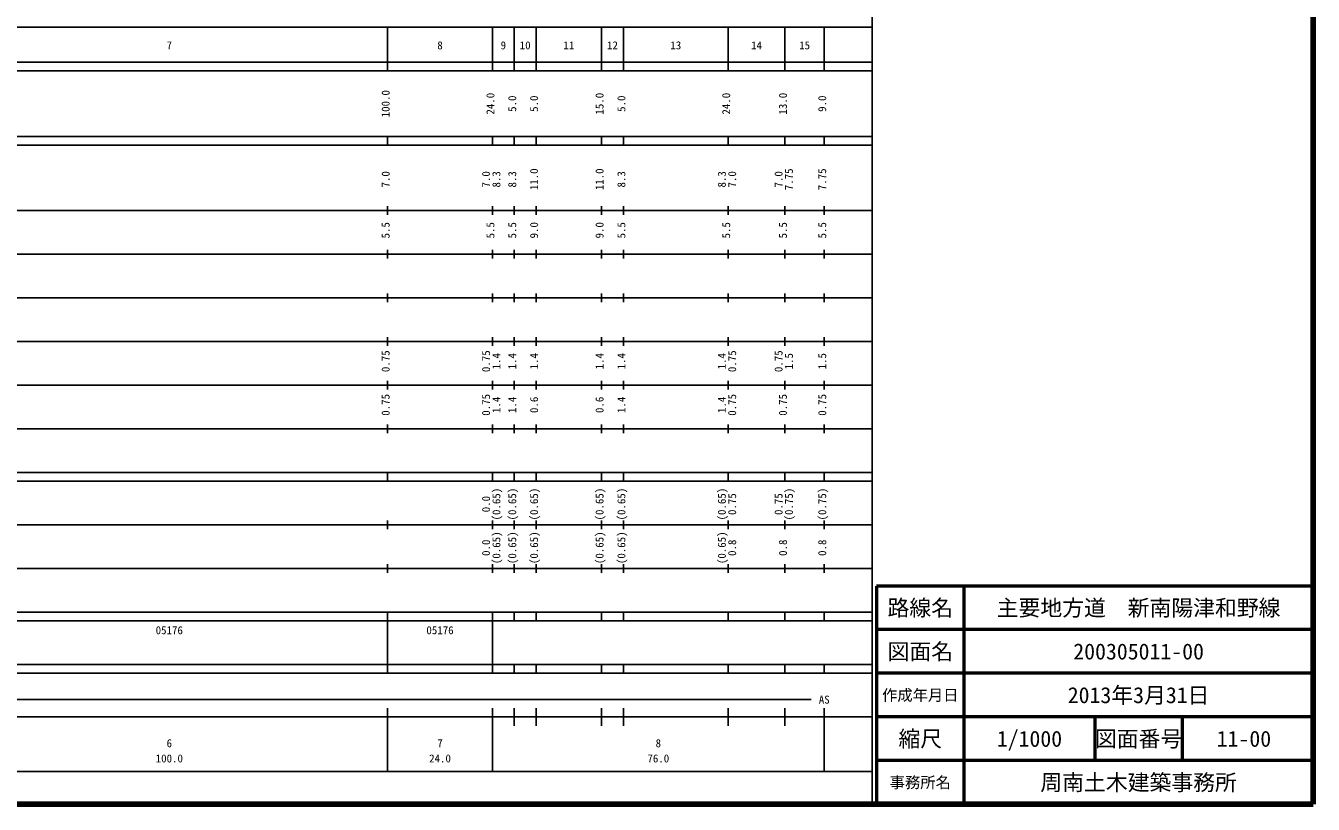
# Model space of a CAD drawing. Units: millimetres on the paper, enlarged 1000 times. Extents: x 40000 to 680000, y 20000 to 380000.
# Drawn here: x 385118 to 680000, y 20000 to 198357 of the extents above; entities that cross this region are included whole.
import ezdxf
from ezdxf.enums import TextEntityAlignment as Align

# ---------------------------------------------------------------- set-up
doc = ezdxf.new("R2010")
doc.units = ezdxf.units.MM
doc.header["$LTSCALE"] = 1000
for name, color, linetype, lineweight in [('M-TTL', 2, 'Continuous', 140), ('M-TTL-BAND', 7, 'Continuous', 25), ('M-TTL-FRAM', 2, 'Continuous', 50), ('M-TTL-LINE', 7, 'Continuous', 50)]:
    doc.layers.add(name, color=color, linetype=linetype, lineweight=lineweight)
doc.layers.add('M-TTL-TXT', color=7, linetype='Continuous')
doc.styles.add('ＭＳ ゴシック', font='')
doc.styles.get('ＭＳ ゴシック').set_extended_font_data('MS Gothic')

msp = doc.modelspace()

# ---------------------------------------------------------------- linework, layer by layer
at = {"layer": 'M-TTL'}
for p, q in [((680000, 20000), (680000, 380000)), ((40000, 20000), (680000, 20000))]:
    msp.add_line(p, q, dxfattribs=at)
at = {"layer": 'M-TTL-BAND'}
for p, q in [((579000, 20000), (579000, 370000)), ((68000, 198000), (579000, 198000)), ((468000, 188000), (468000, 198000)), ((492000, 188000), (492000, 198000)), ((497000, 188000), (497000, 198000)), ((502000, 188000), (502000, 198000)), ((517000, 188000), (517000, 198000)), ((522000, 188000), (522000, 198000)), ((546000, 188000), (546000, 198000)), ((559000, 188000), (559000, 198000)), ((568000, 188000), (568000, 198000)), ((40000, 190000), (579000, 190000)), ((40000, 188000), (579000, 188000)), ((40000, 173000), (579000, 173000)), ((468000, 171000), (468000, 173000)), ((492000, 171000), (492000, 173000)), ((497000, 171000), (497000, 173000)), ((502000, 171000), (502000, 173000)), ((517000, 171000), (517000, 173000)), ((522000, 171000), (522000, 173000)), ((546000, 171000), (546000, 173000)), ((559000, 171000), (559000, 173000)), ((568000, 171000), (568000, 173000)), ((40000, 171000), (579000, 171000)), ((468000, 155000), (468000, 157000)), ((492000, 155000), (492000, 157000)), ((497000, 155000), (497000, 157000)), ((502000, 155000), (502000, 157000)), ((517000, 155000), (517000, 157000)), ((522000, 155000), (522000, 157000)), ((546000, 155000), (546000, 157000)), ((559000, 155000), (559000, 157000)), ((568000, 155000), (568000, 157000)), ((40000, 156000), (579000, 156000)), ((46000, 146000), (579000, 146000)), ((468000, 145000), (468000, 147000)), ((492000, 145000), (492000, 147000)), ((497000, 145000), (497000, 147000)), ((502000, 145000), (502000, 147000)), ((517000, 145000), (517000, 147000)), ((522000, 145000), (522000, 147000)), ((546000, 145000), (546000, 147000)), ((559000, 145000), (559000, 147000)), ((568000, 145000), (568000, 147000)), ((52000, 136000), (579000, 136000)), ((468000, 135000), (468000, 137000)), ((492000, 135000), (492000, 137000)), ((497000, 135000), (497000, 137000)), ((502000, 135000), (502000, 137000)), ((517000, 135000), (517000, 137000)), ((522000, 135000), (522000, 137000)), ((546000, 135000), (546000, 137000)), ((559000, 135000), (559000, 137000)), ((568000, 135000), (568000, 137000)), ((468000, 125000), (468000, 127000)), ((492000, 125000), (492000, 127000)), ((497000, 125000), (497000, 127000)), ((502000, 125000), (502000, 127000)), ((517000, 125000), (517000, 127000)), ((522000, 125000), (522000, 127000)), ((546000, 125000), (546000, 127000)), ((559000, 125000), (559000, 127000)), ((568000, 125000), (568000, 127000)), ((46000, 126000), (579000, 126000)), ((52000, 116000), (579000, 116000)), ((468000, 115000), (468000, 117000)), ((492000, 115000), (492000, 117000)), ((497000, 115000), (497000, 117000)), ((502000, 115000), (502000, 117000)), ((517000, 115000), (517000, 117000)), ((522000, 115000), (522000, 117000)), ((546000, 115000), (546000, 117000)), ((559000, 115000), (559000, 117000)), ((568000, 115000), (568000, 117000)), ((468000, 105000), (468000, 107000)), ((492000, 105000), (492000, 107000)), ((497000, 105000), (497000, 107000)), ((502000, 105000), (502000, 107000)), ((517000, 105000), (517000, 107000)), ((522000, 105000), (522000, 107000)), ((546000, 105000), (546000, 107000)), ((559000, 105000), (559000, 107000)), ((568000, 105000), (568000, 107000)), ((46000, 106000), (579000, 106000)), ((40000, 96000), (579000, 96000)), ((468000, 94000), (468000, 96000)), ((492000, 94000), (492000, 96000)), ((497000, 94000), (497000, 96000)), ((502000, 94000), (502000, 96000)), ((517000, 94000), (517000, 96000)), ((522000, 94000), (522000, 96000)), ((546000, 94000), (546000, 96000)), ((559000, 94000), (559000, 96000)), ((568000, 94000), (568000, 96000)), ((40000, 94000), (579000, 94000)), ((49000, 84000), (579000, 84000)), ((468000, 83000), (468000, 85000)), ((492000, 83000), (492000, 85000)), ((497000, 83000), (497000, 85000)), ((502000, 83000), (502000, 85000)), ((517000, 83000), (517000, 85000)), ((522000, 83000), (522000, 85000)), ((546000, 83000), (546000, 85000)), ((559000, 83000), (559000, 85000)), ((568000, 83000), (568000, 85000)), ((40000, 74000), (579000, 74000)), ((468000, 73000), (468000, 75000)), ((492000, 73000), (492000, 75000)), ((497000, 73000), (497000, 75000)), ((502000, 73000), (502000, 75000)), ((517000, 73000), (517000, 75000)), ((522000, 73000), (522000, 75000)), ((546000, 73000), (546000, 75000)), ((559000, 73000), (559000, 75000)), ((568000, 73000), (568000, 75000)), ((40000, 64000), (579000, 64000)), ((40000, 62000), (579000, 62000)), ((468000, 62000), (468000, 64000)), ((468000, 52000), (468000, 62000)), ((468000, 52000), (468000, 62000)), ((492000, 62000), (492000, 64000)), ((492000, 52000), (492000, 62000)), ((497000, 62000), (497000, 64000)), ((502000, 62000), (502000, 64000)), ((517000, 62000), (517000, 64000)), ((522000, 62000), (522000, 64000)), ((546000, 62000), (546000, 64000)), ((559000, 62000), (559000, 64000)), ((568000, 62000), (568000, 64000)), ((40000, 52000), (579000, 52000)), ((468000, 50000), (468000, 52000)), ((492000, 50000), (492000, 52000)), ((497000, 50000), (497000, 52000)), ((502000, 50000), (502000, 52000)), ((517000, 50000), (517000, 52000)), ((522000, 50000), (522000, 52000)), ((546000, 50000), (546000, 52000)), ((559000, 50000), (559000, 52000)), ((568000, 50000), (568000, 52000)), ((40000, 50000), (579000, 50000)), ((279500, 44000), (565000, 44000)), ((468000, 27500), (468000, 42000)), ((492000, 27500), (492000, 42000)), ((497000, 38000), (497000, 42000)), ((502000, 38000), (502000, 42000)), ((517000, 38000), (517000, 42000)), ((522000, 38000), (522000, 42000)), ((546000, 38000), (546000, 42000)), ((559000, 38000), (559000, 42000)), ((568000, 27500), (568000, 42000)), ((40000, 40000), (579000, 40000)), ((68000, 27500), (579000, 27500))]:
    msp.add_line(p, q, dxfattribs=at)
at = {"layer": 'M-TTL-FRAM'}
for p, q in [((680000, 70000), (580000, 70000)), ((580000, 70000), (580000, 20000))]:
    msp.add_line(p, q, dxfattribs=at)
at = {"layer": 'M-TTL-LINE'}
for p, q in [((600000, 70000), (600000, 20000)), ((680000, 60000), (580000, 60000)), ((680000, 50000), (580000, 50000)), ((680000, 40000), (580000, 40000)), ((630000, 40000), (630000, 30000)), ((650000, 40000), (650000, 30000)), ((680000, 30000), (580000, 30000))]:
    msp.add_line(p, q, dxfattribs=at)

# ---------------------------------------------------------------- texts
at = {"layer": 'M-TTL-BAND', "style": 'ＭＳ ゴシック'}
for s, p in [('7', (418000, 192405)), ('8', (480000, 192405)), ('9', (494500, 192405)), ('10', (499500, 192405)), ('11', (509500, 192405)), ('12', (519500, 192405)), ('13', (534000, 192405)), ('14', (552500, 192405)), ('15', (563500, 192405)), ('AS', (568000, 42500)), ('6', (418000, 32523)), ('7', (480000, 32523)), ('8', (530000, 32523)), ('100.0', (418000, 29033)), ('24.0', (480000, 29033)), ('76.0', (530000, 29033))]:
    msp.add_text(s, height=1833, dxfattribs=at).set_placement(p, align=Align.BOTTOM_CENTER)
for s, p in [('100.0', (469000, 180500)), ('24.0', (493000, 180500)), ('15.0', (518000, 180500)), ('24.0', (547000, 180500)), ('13.0', (560000, 180500)), ('5.0', (498000, 180500)), ('5.0', (503000, 180500)), ('5.0', (523000, 180500)), ('9.0', (569000, 180500)), ('11.0', (503000, 163174)), ('11.0', (518000, 163174)), ('7.75', (561370, 163174)), ('7.75', (569000, 163174)), ('7.0', (469000, 163174)), ('7.0', (492000, 163174)), ('8.3', (494370, 163174)), ('8.3', (498000, 163174)), ('8.3', (523000, 163174)), ('8.3', (546000, 163174)), ('7.0', (548370, 163174)), ('7.0', (559000, 163174)), ('5.5', (469000, 151500)), ('5.5', (493000, 151500)), ('5.5', (498000, 151500)), ('9.0', (503000, 151500)), ('9.0', (518000, 151500)), ('5.5', (523000, 151500)), ('5.5', (547000, 151500)), ('5.5', (560000, 151500)), ('5.5', (569000, 151500)), ('0.75', (469000, 121500)), ('0.75', (492000, 121500)), ('1.4', (494370, 121500)), ('1.4', (498000, 121500)), ('1.4', (503000, 121500)), ('1.4', (518000, 121500)), ('1.4', (523000, 121500)), ('1.4', (546000, 121500)), ('0.75', (548370, 121500)), ('0.75', (559000, 121500)), ('1.5', (561370, 121500)), ('1.5', (569000, 121500)), ('0.75', (469000, 111500)), ('0.75', (492000, 111500)), ('1.4', (494370, 111500)), ('1.4', (498000, 111500)), ('0.6', (503000, 111500)), ('0.6', (518000, 111500)), ('1.4', (523000, 111500)), ('1.4', (546000, 111500)), ('0.75', (548370, 111500)), ('0.75', (560000, 111500)), ('0.75', (569000, 111500)), ('(0.65)', (494370, 88764)), ('(0.65)', (498000, 88764)), ('(0.65)', (503000, 88764)), ('(0.65)', (518000, 88764)), ('(0.65)', (523000, 88764)), ('(0.65)', (546000, 88764)), ('(0.75)', (561370, 88764)), ('(0.75)', (569000, 88764)), ('0.0', (492000, 88764)), ('0.75', (548370, 88764)), ('0.75', (559000, 88764)), ('0.0', (492000, 78764)), ('(0.65)', (494370, 78764)), ('(0.65)', (498000, 78764)), ('(0.65)', (503000, 78764)), ('(0.65)', (518000, 78764)), ('(0.65)', (523000, 78764)), ('(0.65)', (546000, 78764)), ('0.8', (548370, 78764)), ('0.8', (560000, 78764)), ('0.8', (569000, 78764))]:
    msp.add_text(s, height=1833, rotation=90, dxfattribs=at).set_placement(p, align=Align.BOTTOM_CENTER)
for p in [(414875, 58405), (476875, 58405)]:
    msp.add_text('05176', height=1833, dxfattribs=at).set_placement(p, align=Align.BOTTOM_LEFT)
at = {"layer": 'M-TTL-TXT', "style": 'ＭＳ ゴシック'}
for s, height, p in [('路線名', 3666, (590000, 65000)), ('路線名', 3666, (590000, 65000)), ('主要地方道\u3000新南陽津和野線', 3666, (640000, 65000)), ('図面名', 3666, (590000, 55000)), ('図面名', 3666, (590000, 55000)), ('200305011-00', 3666, (640000, 55000)), ('2013年3月31日', 3666, (640000, 45000)), ('作成年月日', 2566, (590000, 45000)), ('作成年月日', 2566, (590000, 45000)), ('縮尺', 3666, (590000, 35000)), ('縮尺', 3666, (590000, 35000)), ('1/1000', 3666, (615000, 35000)), ('図面番号', 3666, (640000, 35000)), ('図面番号', 3666, (640000, 35000)), ('11-00', 3666, (664125, 35000)), ('事務所名', 2566, (590000, 25000)), ('事務所名', 2566, (590000, 25000)), ('周南土木建築事務所', 3666, (640000, 25000))]:
    msp.add_text(s, height=height, dxfattribs=at).set_placement(p, align=Align.MIDDLE_CENTER)

doc.saveas('drawing.dxf')
